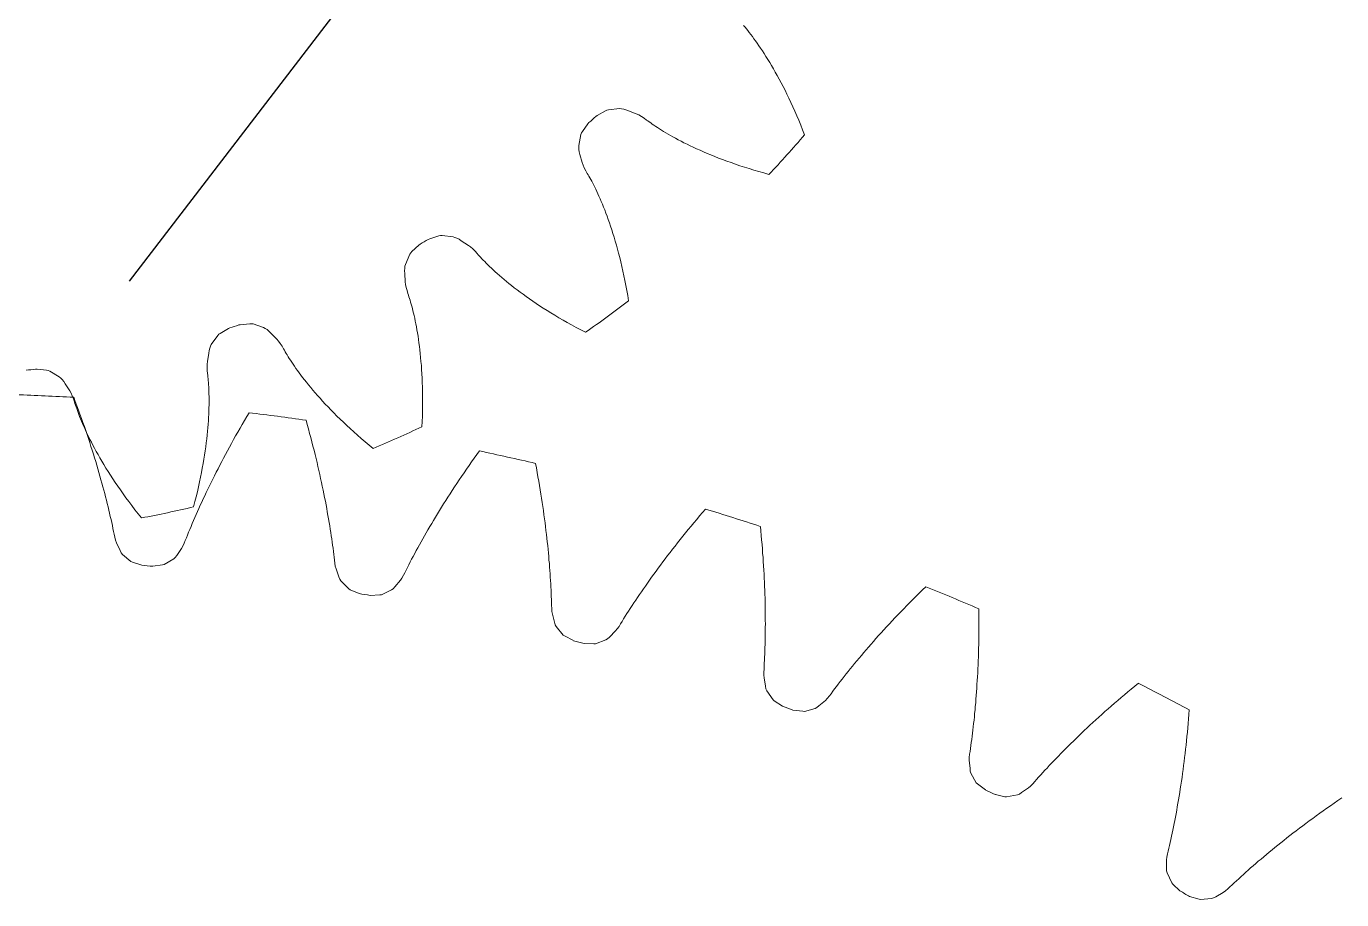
# Model space of a CAD drawing. Header units: millimetres. Extents: x 278858 to 279223, y 218711 to 219074.
# Drawn here: x 278930.64 to 278948.83, y 218899.83 to 218911.9 of the extents above; entities that cross this region are included whole.
import ezdxf

# ---------------------------------------------------------------- set-up
doc = ezdxf.new("R2010")
doc.units = ezdxf.units.MM
doc.header["$LTSCALE"] = 2
doc.layers.add('AM_4', color=3, linetype='Continuous', lineweight=25)
doc.layers.add('AM_9', color=251, linetype='Continuous', lineweight=15)

msp = doc.modelspace()

# ---------------------------------------------------------------- linework, layer by layer
at = {"layer": 'AM_4'}
msp.add_line((278947.897, 218929.018), (278932.068, 218908.376), dxfattribs=at)
at = {"layer": 'AM_9'}
for p, q in [((278940.581, 218911.886), (278940.562, 218911.909)), ((278940.6, 218911.863), (278940.581, 218911.886)), ((278940.62, 218911.838), (278940.6, 218911.863)), ((278940.64, 218911.812), (278940.62, 218911.838)), ((278940.661, 218911.785), (278940.64, 218911.812)), ((278940.683, 218911.757), (278940.661, 218911.785)), ((278940.705, 218911.727), (278940.683, 218911.757)), ((278940.727, 218911.696), (278940.705, 218911.727)), ((278940.75, 218911.664), (278940.727, 218911.696)), ((278940.773, 218911.63), (278940.75, 218911.664)), ((278940.797, 218911.595), (278940.773, 218911.63)), ((278940.821, 218911.559), (278940.797, 218911.595)), ((278940.846, 218911.521), (278940.821, 218911.559)), ((278940.871, 218911.482), (278940.846, 218911.521)), ((278940.896, 218911.441), (278940.871, 218911.482)), ((278940.922, 218911.4), (278940.896, 218911.441)), ((278940.948, 218911.356), (278940.922, 218911.4)), ((278940.974, 218911.312), (278940.948, 218911.356)), ((278941, 218911.266), (278940.974, 218911.312)), ((278941.026, 218911.218), (278941, 218911.266)), ((278941.053, 218911.169), (278941.026, 218911.218)), ((278941.08, 218911.119), (278941.053, 218911.169)), ((278941.107, 218911.067), (278941.08, 218911.119)), ((278941.134, 218911.014), (278941.107, 218911.067)), ((278941.161, 218910.959), (278941.134, 218911.014)), ((278941.189, 218910.903), (278941.161, 218910.959)), ((278938.695, 218910.746), (278938.848, 218910.76)), ((278938.848, 218910.76), (278938.874, 218910.759)), ((278938.874, 218910.759), (278938.904, 218910.754)), ((278938.904, 218910.754), (278938.935, 218910.745)), ((278941.216, 218910.845), (278941.189, 218910.903)), ((278941.243, 218910.786), (278941.216, 218910.845)), ((278941.27, 218910.725), (278941.243, 218910.786)), ((278938.41, 218910.55), (278938.424, 218910.567)), ((278938.519, 218910.653), (278938.538, 218910.665)), ((278938.538, 218910.665), (278938.652, 218910.731)), ((278938.652, 218910.731), (278938.672, 218910.74)), ((278938.672, 218910.74), (278938.695, 218910.746)), ((278938.935, 218910.745), (278938.97, 218910.732)), ((278938.97, 218910.732), (278939.078, 218910.689)), ((278939.078, 218910.689), (278939.112, 218910.673)), ((278939.112, 218910.673), (278939.148, 218910.653)), ((278939.148, 218910.653), (278939.185, 218910.629)), ((278939.185, 218910.629), (278939.221, 218910.603)), ((278939.221, 218910.603), (278939.239, 218910.59)), ((278939.239, 218910.59), (278939.258, 218910.576)), ((278939.258, 218910.576), (278939.278, 218910.562)), ((278941.297, 218910.663), (278941.27, 218910.725)), ((278941.324, 218910.599), (278941.297, 218910.663)), ((278941.351, 218910.534), (278941.324, 218910.599)), ((278938.284, 218910.251), (278938.313, 218910.402)), ((278938.313, 218910.402), (278938.321, 218910.424)), ((278938.321, 218910.424), (278938.333, 218910.443)), ((278938.333, 218910.443), (278938.41, 218910.55)), ((278939.278, 218910.562), (278939.299, 218910.547)), ((278939.299, 218910.547), (278939.322, 218910.531)), ((278939.322, 218910.531), (278939.346, 218910.515)), ((278939.346, 218910.515), (278939.372, 218910.499)), ((278939.372, 218910.499), (278939.398, 218910.481)), ((278939.398, 218910.481), (278939.426, 218910.464)), ((278939.426, 218910.464), (278939.455, 218910.446)), ((278939.455, 218910.446), (278939.486, 218910.428)), ((278939.486, 218910.428), (278939.518, 218910.409)), ((278939.518, 218910.409), (278939.551, 218910.39)), ((278939.551, 218910.39), (278939.585, 218910.37)), ((278941.378, 218910.467), (278941.351, 218910.534)), ((278941.405, 218910.399), (278941.378, 218910.467)), ((278938.282, 218910.225), (278938.284, 218910.251)), ((278938.284, 218910.196), (278938.282, 218910.225)), ((278939.585, 218910.37), (278939.621, 218910.351)), ((278939.621, 218910.351), (278939.659, 218910.331)), ((278939.659, 218910.331), (278939.697, 218910.31)), ((278939.697, 218910.31), (278939.737, 218910.29)), ((278939.737, 218910.29), (278939.779, 218910.269)), ((278939.779, 218910.269), (278939.822, 218910.248)), ((278939.822, 218910.248), (278939.866, 218910.227)), ((278939.866, 218910.227), (278939.912, 218910.206)), ((278939.912, 218910.206), (278939.959, 218910.185)), ((278938.289, 218910.163), (278938.284, 218910.196)), ((278938.299, 218910.128), (278938.289, 218910.163)), ((278938.33, 218910.015), (278938.299, 218910.128)), ((278939.959, 218910.185), (278940.008, 218910.163)), ((278940.008, 218910.163), (278940.058, 218910.142)), ((278940.058, 218910.142), (278940.109, 218910.12)), ((278940.109, 218910.12), (278940.162, 218910.099)), ((278940.162, 218910.099), (278940.216, 218910.078)), ((278940.216, 218910.078), (278940.272, 218910.056)), ((278940.272, 218910.056), (278940.329, 218910.035)), ((278940.329, 218910.035), (278940.388, 218910.014)), ((278938.342, 218909.98), (278938.33, 218910.015)), ((278938.358, 218909.942), (278938.342, 218909.98)), ((278938.379, 218909.902), (278938.358, 218909.942)), ((278938.4, 218909.864), (278938.379, 218909.902)), ((278938.411, 218909.845), (278938.4, 218909.864)), ((278938.423, 218909.825), (278938.411, 218909.845)), ((278940.388, 218910.014), (278940.448, 218909.993)), ((278940.448, 218909.993), (278940.51, 218909.972)), ((278940.51, 218909.972), (278940.573, 218909.951)), ((278940.573, 218909.951), (278940.638, 218909.931)), ((278940.638, 218909.931), (278940.704, 218909.91)), ((278940.704, 218909.91), (278940.772, 218909.89)), ((278940.772, 218909.89), (278940.841, 218909.871)), ((278940.841, 218909.871), (278940.911, 218909.851)), ((278938.435, 218909.803), (278938.423, 218909.825)), ((278938.448, 218909.78), (278938.435, 218909.803)), ((278938.461, 218909.756), (278938.448, 218909.78)), ((278938.475, 218909.73), (278938.461, 218909.756)), ((278938.489, 218909.703), (278938.475, 218909.73)), ((278938.503, 218909.675), (278938.489, 218909.703)), ((278938.517, 218909.646), (278938.503, 218909.675)), ((278938.532, 218909.615), (278938.517, 218909.646)), ((278938.547, 218909.582), (278938.532, 218909.615)), ((278938.562, 218909.549), (278938.547, 218909.582)), ((278938.578, 218909.514), (278938.562, 218909.549)), ((278938.594, 218909.477), (278938.578, 218909.514)), ((278938.609, 218909.44), (278938.594, 218909.477)), ((278938.625, 218909.4), (278938.609, 218909.44)), ((278938.642, 218909.36), (278938.625, 218909.4)), ((278938.658, 218909.318), (278938.642, 218909.36)), ((278938.674, 218909.274), (278938.658, 218909.318)), ((278938.69, 218909.23), (278938.674, 218909.274)), ((278938.707, 218909.183), (278938.69, 218909.23)), ((278938.723, 218909.136), (278938.707, 218909.183)), ((278938.739, 218909.086), (278938.723, 218909.136)), ((278936.202, 218908.953), (278936.222, 218908.961)), ((278936.222, 218908.961), (278936.348, 218909.001)), ((278936.348, 218909.001), (278936.369, 218909.006)), ((278936.369, 218909.006), (278936.393, 218909.007)), ((278936.393, 218909.007), (278936.545, 218908.988)), ((278936.545, 218908.988), (278936.571, 218908.982)), ((278936.571, 218908.982), (278936.598, 218908.971)), ((278936.598, 218908.971), (278936.628, 218908.956)), ((278936.628, 218908.956), (278936.658, 218908.936)), ((278936.658, 218908.936), (278936.756, 218908.871)), ((278938.755, 218909.036), (278938.739, 218909.086)), ((278938.771, 218908.984), (278938.755, 218909.036)), ((278938.787, 218908.931), (278938.771, 218908.984)), ((278938.803, 218908.876), (278938.787, 218908.931)), ((278935.888, 218908.609), (278935.948, 218908.75)), ((278935.948, 218908.75), (278935.96, 218908.77)), ((278935.96, 218908.77), (278935.976, 218908.786)), ((278935.976, 218908.786), (278936.073, 218908.874)), ((278936.073, 218908.874), (278936.09, 218908.889)), ((278936.756, 218908.871), (278936.785, 218908.849)), ((278936.785, 218908.849), (278936.816, 218908.822)), ((278936.816, 218908.822), (278936.848, 218908.79)), ((278936.848, 218908.79), (278936.877, 218908.758)), ((278936.877, 218908.758), (278936.892, 218908.741)), ((278938.819, 218908.819), (278938.803, 218908.876)), ((278938.834, 218908.762), (278938.819, 218908.819)), ((278938.849, 218908.702), (278938.834, 218908.762)), ((278935.876, 218908.554), (278935.88, 218908.583)), ((278935.88, 218908.583), (278935.888, 218908.609)), ((278936.892, 218908.741), (278936.908, 218908.724)), ((278936.908, 218908.724), (278936.925, 218908.706)), ((278936.925, 218908.706), (278936.943, 218908.686)), ((278936.943, 218908.686), (278936.962, 218908.667)), ((278936.962, 218908.667), (278936.982, 218908.646)), ((278936.982, 218908.646), (278937.003, 218908.624)), ((278937.003, 218908.624), (278937.026, 218908.602)), ((278937.026, 218908.602), (278937.049, 218908.579)), ((278937.049, 218908.579), (278937.074, 218908.555)), ((278938.864, 218908.642), (278938.849, 218908.702)), ((278938.879, 218908.58), (278938.864, 218908.642)), ((278938.893, 218908.516), (278938.879, 218908.58)), ((278935.875, 218908.521), (278935.876, 218908.554)), ((278935.877, 218908.484), (278935.875, 218908.521)), ((278935.884, 218908.368), (278935.877, 218908.484)), ((278937.074, 218908.555), (278937.1, 218908.531)), ((278937.1, 218908.531), (278937.127, 218908.506)), ((278937.127, 218908.506), (278937.156, 218908.481)), ((278937.156, 218908.481), (278937.186, 218908.454)), ((278937.186, 218908.454), (278937.217, 218908.428)), ((278937.217, 218908.428), (278937.249, 218908.4)), ((278937.249, 218908.4), (278937.283, 218908.372)), ((278938.907, 218908.451), (278938.893, 218908.516)), ((278938.921, 218908.385), (278938.907, 218908.451)), ((278938.934, 218908.317), (278938.921, 218908.385)), ((278935.888, 218908.331), (278935.884, 218908.368)), ((278935.896, 218908.291), (278935.888, 218908.331)), ((278935.908, 218908.247), (278935.896, 218908.291)), ((278935.921, 218908.206), (278935.908, 218908.247)), ((278935.928, 218908.185), (278935.921, 218908.206)), ((278937.283, 218908.372), (278937.318, 218908.344)), ((278937.318, 218908.344), (278937.354, 218908.315)), ((278937.354, 218908.315), (278937.391, 218908.286)), ((278937.391, 218908.286), (278937.43, 218908.256)), ((278937.43, 218908.256), (278937.471, 218908.226)), ((278937.471, 218908.226), (278937.512, 218908.195)), ((278938.947, 218908.247), (278938.934, 218908.317)), ((278938.959, 218908.177), (278938.947, 218908.247)), ((278935.935, 218908.162), (278935.928, 218908.185)), ((278935.943, 218908.139), (278935.935, 218908.162)), ((278935.95, 218908.114), (278935.943, 218908.139)), ((278935.958, 218908.087), (278935.95, 218908.114)), ((278935.966, 218908.059), (278935.958, 218908.087)), ((278935.974, 218908.03), (278935.966, 218908.059)), ((278935.982, 218908), (278935.974, 218908.03)), ((278937.512, 218908.195), (278937.556, 218908.164)), ((278937.556, 218908.164), (278937.6, 218908.133)), ((278937.6, 218908.133), (278937.646, 218908.101)), ((278937.646, 218908.101), (278937.693, 218908.069)), ((278937.693, 218908.069), (278937.742, 218908.037)), ((278937.742, 218908.037), (278937.792, 218908.004)), ((278938.971, 218908.104), (278938.959, 218908.177)), ((278935.99, 218907.968), (278935.982, 218908)), ((278935.998, 218907.934), (278935.99, 218907.968)), ((278936.006, 218907.9), (278935.998, 218907.934)), ((278936.014, 218907.864), (278936.006, 218907.9)), ((278936.022, 218907.826), (278936.014, 218907.864)), ((278937.792, 218908.004), (278937.844, 218907.972)), ((278937.844, 218907.972), (278937.897, 218907.939)), ((278937.897, 218907.939), (278937.951, 218907.906)), ((278937.951, 218907.906), (278938.007, 218907.872)), ((278938.007, 218907.872), (278938.065, 218907.839)), ((278938.065, 218907.839), (278938.124, 218907.805)), ((278933.325, 218907.655), (278933.439, 218907.721)), ((278933.439, 218907.721), (278933.459, 218907.732)), ((278933.581, 218907.771), (278933.603, 218907.775)), ((278933.603, 218907.775), (278933.734, 218907.788)), ((278933.734, 218907.788), (278933.756, 218907.789)), ((278933.756, 218907.789), (278933.779, 218907.785)), ((278933.779, 218907.785), (278933.925, 218907.735)), ((278933.925, 218907.735), (278933.948, 218907.723)), ((278933.948, 218907.723), (278933.973, 218907.707)), ((278933.973, 218907.707), (278933.998, 218907.686)), ((278933.998, 218907.686), (278934.024, 218907.66)), ((278934.024, 218907.66), (278934.106, 218907.576)), ((278936.03, 218907.787), (278936.022, 218907.826)), ((278936.038, 218907.747), (278936.03, 218907.787)), ((278936.045, 218907.705), (278936.038, 218907.747)), ((278936.052, 218907.662), (278936.045, 218907.705)), ((278936.06, 218907.618), (278936.052, 218907.662)), ((278938.124, 218907.805), (278938.184, 218907.772)), ((278938.184, 218907.772), (278938.246, 218907.738)), ((278938.246, 218907.738), (278938.31, 218907.705)), ((278938.31, 218907.705), (278938.375, 218907.671)), ((278933.18, 218907.449), (278933.19, 218907.477)), ((278933.19, 218907.477), (278933.202, 218907.5)), ((278933.202, 218907.5), (278933.291, 218907.626)), ((278933.291, 218907.626), (278933.307, 218907.643)), ((278933.307, 218907.643), (278933.325, 218907.655)), ((278934.106, 218907.576), (278934.131, 218907.549)), ((278934.131, 218907.549), (278934.155, 218907.516)), ((278934.155, 218907.516), (278934.18, 218907.478)), ((278934.18, 218907.478), (278934.202, 218907.44)), ((278936.066, 218907.572), (278936.06, 218907.618)), ((278936.073, 218907.525), (278936.066, 218907.572)), ((278936.079, 218907.476), (278936.073, 218907.525)), ((278936.085, 218907.426), (278936.079, 218907.476)), ((278933.148, 218907.265), (278933.166, 218907.381)), ((278933.166, 218907.381), (278933.172, 218907.417)), ((278933.172, 218907.417), (278933.18, 218907.449)), ((278934.202, 218907.44), (278934.213, 218907.421)), ((278934.213, 218907.421), (278934.224, 218907.401)), ((278934.224, 218907.401), (278934.237, 218907.379)), ((278934.237, 218907.379), (278934.251, 218907.357)), ((278934.251, 218907.357), (278934.265, 218907.333)), ((278934.265, 218907.333), (278934.28, 218907.309)), ((278934.28, 218907.309), (278934.297, 218907.283)), ((278936.091, 218907.375), (278936.085, 218907.426)), ((278936.096, 218907.322), (278936.091, 218907.375)), ((278936.101, 218907.268), (278936.096, 218907.322)), ((278930.772, 218907.161), (278930.794, 218907.159)), ((278930.794, 218907.159), (278930.925, 218907.145)), ((278930.925, 218907.145), (278930.947, 218907.141)), ((278930.947, 218907.141), (278930.969, 218907.132)), ((278930.969, 218907.132), (278931.101, 218907.053)), ((278933.145, 218907.228), (278933.148, 218907.265)), ((278933.145, 218907.187), (278933.145, 218907.228)), ((278933.147, 218907.142), (278933.145, 218907.187)), ((278933.151, 218907.099), (278933.147, 218907.142)), ((278934.297, 218907.283), (278934.314, 218907.257)), ((278934.314, 218907.257), (278934.332, 218907.23)), ((278934.332, 218907.23), (278934.352, 218907.201)), ((278934.352, 218907.201), (278934.372, 218907.172)), ((278934.372, 218907.172), (278934.394, 218907.142)), ((278934.394, 218907.142), (278934.416, 218907.111)), ((278934.416, 218907.111), (278934.44, 218907.079)), ((278936.106, 218907.212), (278936.101, 218907.268)), ((278936.11, 218907.155), (278936.106, 218907.212)), ((278936.113, 218907.097), (278936.11, 218907.155)), ((278931.101, 218907.053), (278931.122, 218907.037)), ((278931.122, 218907.037), (278931.142, 218907.016)), ((278931.142, 218907.016), (278931.163, 218906.99)), ((278931.163, 218906.99), (278931.183, 218906.959)), ((278931.183, 218906.959), (278931.246, 218906.861)), ((278933.154, 218907.077), (278933.151, 218907.099)), ((278933.156, 218907.054), (278933.154, 218907.077)), ((278933.159, 218907.029), (278933.156, 218907.054)), ((278933.161, 218907.003), (278933.159, 218907.029)), ((278933.163, 218906.975), (278933.161, 218907.003)), ((278933.165, 218906.946), (278933.163, 218906.975)), ((278933.167, 218906.916), (278933.165, 218906.946)), ((278934.44, 218907.079), (278934.465, 218907.047)), ((278934.465, 218907.047), (278934.491, 218907.013)), ((278934.491, 218907.013), (278934.518, 218906.979)), ((278934.518, 218906.979), (278934.546, 218906.944)), ((278934.546, 218906.944), (278934.576, 218906.908)), ((278936.116, 218907.037), (278936.113, 218907.097)), ((278936.119, 218906.976), (278936.116, 218907.037)), ((278936.121, 218906.913), (278936.119, 218906.976)), ((278931.246, 218906.861), (278931.263, 218906.828)), ((278931.263, 218906.828), (278931.28, 218906.791)), ((278931.28, 218906.791), (278931.297, 218906.749)), ((278931.297, 218906.749), (278931.31, 218906.708)), ((278931.322, 218906.713), (278931.3, 218906.773)), ((278933.168, 218906.885), (278933.167, 218906.916)), ((278933.169, 218906.852), (278933.168, 218906.885)), ((278933.17, 218906.817), (278933.169, 218906.852)), ((278933.171, 218906.782), (278933.17, 218906.817)), ((278933.171, 218906.745), (278933.171, 218906.782)), ((278934.576, 218906.908), (278934.606, 218906.872)), ((278934.606, 218906.872), (278934.638, 218906.834)), ((278934.638, 218906.834), (278934.671, 218906.796)), ((278934.671, 218906.796), (278934.706, 218906.758)), ((278934.706, 218906.758), (278934.741, 218906.718)), ((278936.122, 218906.85), (278936.121, 218906.913)), ((278936.123, 218906.784), (278936.122, 218906.85)), ((278936.123, 218906.718), (278936.123, 218906.784)), ((278931.31, 218906.708), (278931.317, 218906.687)), ((278931.317, 218906.687), (278931.324, 218906.664)), ((278931.344, 218906.655), (278931.322, 218906.713)), ((278931.324, 218906.664), (278931.332, 218906.641)), ((278931.332, 218906.641), (278931.341, 218906.616)), ((278931.341, 218906.616), (278931.35, 218906.59)), ((278931.366, 218906.596), (278931.344, 218906.655)), ((278931.35, 218906.59), (278931.36, 218906.563)), ((278931.386, 218906.539), (278931.366, 218906.596)), ((278933.167, 218906.54), (278933.169, 218906.584)), ((278933.169, 218906.584), (278933.17, 218906.626)), ((278933.17, 218906.626), (278933.171, 218906.667)), ((278933.171, 218906.707), (278933.171, 218906.745)), ((278933.171, 218906.667), (278933.171, 218906.707)), ((278934.741, 218906.718), (278934.778, 218906.679)), ((278934.778, 218906.679), (278934.817, 218906.638)), ((278934.817, 218906.638), (278934.856, 218906.597)), ((278934.856, 218906.597), (278934.897, 218906.555)), ((278936.12, 218906.51), (278936.122, 218906.581)), ((278936.122, 218906.581), (278936.123, 218906.65)), ((278936.123, 218906.65), (278936.123, 218906.718)), ((278931.36, 218906.563), (278931.371, 218906.534)), ((278931.371, 218906.534), (278931.382, 218906.505)), ((278931.382, 218906.505), (278931.395, 218906.474)), ((278931.407, 218906.481), (278931.386, 218906.539)), ((278931.395, 218906.474), (278931.408, 218906.443)), ((278931.427, 218906.425), (278931.407, 218906.481)), ((278931.408, 218906.443), (278931.422, 218906.41)), ((278931.422, 218906.41), (278931.436, 218906.376)), ((278931.447, 218906.368), (278931.427, 218906.425)), ((278933.154, 218906.352), (278933.158, 218906.401)), ((278933.158, 218906.401), (278933.162, 218906.449)), ((278933.162, 218906.449), (278933.164, 218906.495)), ((278933.164, 218906.495), (278933.167, 218906.54)), ((278933.629, 218906.397), (278933.599, 218906.344)), ((278933.661, 218906.451), (278933.629, 218906.397)), ((278933.692, 218906.505), (278933.661, 218906.451)), ((278933.725, 218906.559), (278933.692, 218906.505)), ((278934.529, 218906.394), (278934.512, 218906.455)), ((278934.546, 218906.334), (278934.529, 218906.394)), ((278934.897, 218906.555), (278934.94, 218906.513)), ((278934.94, 218906.513), (278934.983, 218906.47)), ((278934.983, 218906.47), (278935.028, 218906.427)), ((278935.028, 218906.427), (278935.075, 218906.383)), ((278935.075, 218906.383), (278935.123, 218906.339)), ((278936.114, 218906.366), (278936.117, 218906.439)), ((278936.117, 218906.439), (278936.12, 218906.51)), ((278931.436, 218906.376), (278931.452, 218906.341)), ((278931.466, 218906.312), (278931.447, 218906.368)), ((278931.452, 218906.341), (278931.469, 218906.305)), ((278931.484, 218906.257), (278931.466, 218906.312)), ((278931.469, 218906.305), (278931.486, 218906.268)), ((278931.503, 218906.202), (278931.484, 218906.257)), ((278931.486, 218906.268), (278931.504, 218906.23)), ((278931.521, 218906.148), (278931.503, 218906.202)), ((278931.504, 218906.23), (278931.524, 218906.191)), ((278933.139, 218906.198), (278933.145, 218906.251)), ((278933.145, 218906.251), (278933.15, 218906.302)), ((278933.15, 218906.302), (278933.154, 218906.352)), ((278933.539, 218906.239), (278933.51, 218906.187)), ((278933.569, 218906.291), (278933.539, 218906.239)), ((278933.599, 218906.344), (278933.569, 218906.291)), ((278934.562, 218906.274), (278934.546, 218906.334)), ((278934.578, 218906.215), (278934.562, 218906.274)), ((278934.593, 218906.156), (278934.578, 218906.215)), ((278935.123, 218906.339), (278935.172, 218906.294)), ((278935.172, 218906.294), (278935.223, 218906.249)), ((278935.223, 218906.249), (278935.275, 218906.204)), ((278935.275, 218906.204), (278935.329, 218906.158)), ((278931.538, 218906.094), (278931.521, 218906.148)), ((278931.524, 218906.191), (278931.544, 218906.151)), ((278931.555, 218906.041), (278931.538, 218906.094)), ((278931.544, 218906.151), (278931.566, 218906.109)), ((278931.572, 218905.988), (278931.555, 218906.041)), ((278931.566, 218906.109), (278931.588, 218906.067)), ((278931.588, 218906.067), (278931.611, 218906.024)), ((278931.611, 218906.024), (278931.636, 218905.98)), ((278933.109, 218905.974), (278933.118, 218906.032)), ((278933.118, 218906.032), (278933.125, 218906.088)), ((278933.125, 218906.088), (278933.133, 218906.144)), ((278933.133, 218906.144), (278933.139, 218906.198)), ((278933.426, 218906.033), (278933.398, 218905.983)), ((278933.453, 218906.084), (278933.426, 218906.033)), ((278933.481, 218906.135), (278933.453, 218906.084)), ((278933.51, 218906.187), (278933.481, 218906.135)), ((278934.608, 218906.097), (278934.593, 218906.156)), ((278934.623, 218906.04), (278934.608, 218906.097)), ((278934.637, 218905.982), (278934.623, 218906.04)), ((278935.329, 218906.158), (278935.384, 218906.112)), ((278935.384, 218906.112), (278935.44, 218906.066)), ((278936.909, 218906.031), (278936.872, 218905.98)), ((278931.588, 218905.936), (278931.572, 218905.988)), ((278931.604, 218905.884), (278931.588, 218905.936)), ((278931.619, 218905.833), (278931.604, 218905.884)), ((278931.636, 218905.98), (278931.662, 218905.935)), ((278931.662, 218905.935), (278931.688, 218905.889)), ((278931.688, 218905.889), (278931.716, 218905.843)), ((278931.716, 218905.843), (278931.745, 218905.795)), ((278933.078, 218905.793), (278933.089, 218905.855)), ((278933.089, 218905.855), (278933.099, 218905.915)), ((278933.099, 218905.915), (278933.109, 218905.974)), ((278933.346, 218905.883), (278933.32, 218905.834)), ((278933.372, 218905.933), (278933.346, 218905.883)), ((278933.398, 218905.983), (278933.372, 218905.933)), ((278934.651, 218905.926), (278934.637, 218905.982)), ((278934.664, 218905.869), (278934.651, 218905.926)), ((278934.677, 218905.814), (278934.664, 218905.869)), ((278936.8, 218905.878), (278936.765, 218905.828)), ((278936.836, 218905.929), (278936.8, 218905.878)), ((278936.872, 218905.98), (278936.836, 218905.929)), ((278937.696, 218905.797), (278937.685, 218905.859)), ((278931.634, 218905.782), (278931.619, 218905.833)), ((278931.649, 218905.732), (278931.634, 218905.782)), ((278931.663, 218905.682), (278931.649, 218905.732)), ((278931.677, 218905.633), (278931.663, 218905.682)), ((278931.745, 218905.795), (278931.775, 218905.747)), ((278931.775, 218905.747), (278931.807, 218905.697)), ((278931.807, 218905.697), (278931.839, 218905.647)), ((278933.04, 218905.602), (278933.054, 218905.667)), ((278933.054, 218905.667), (278933.066, 218905.731)), ((278933.066, 218905.731), (278933.078, 218905.793)), ((278933.246, 218905.689), (278933.223, 218905.642)), ((278933.27, 218905.737), (278933.246, 218905.689)), ((278933.295, 218905.785), (278933.27, 218905.737)), ((278933.32, 218905.834), (278933.295, 218905.785)), ((278934.69, 218905.759), (278934.677, 218905.814)), ((278934.702, 218905.704), (278934.69, 218905.759)), ((278934.714, 218905.65), (278934.702, 218905.704)), ((278936.662, 218905.679), (278936.629, 218905.63)), ((278936.696, 218905.728), (278936.662, 218905.679)), ((278936.73, 218905.778), (278936.696, 218905.728)), ((278936.765, 218905.828), (278936.73, 218905.778)), ((278937.708, 218905.735), (278937.696, 218905.797)), ((278937.718, 218905.674), (278937.708, 218905.735)), ((278937.729, 218905.614), (278937.718, 218905.674)), ((278931.69, 218905.584), (278931.677, 218905.633)), ((278931.704, 218905.536), (278931.69, 218905.584)), ((278931.716, 218905.488), (278931.704, 218905.536)), ((278931.729, 218905.441), (278931.716, 218905.488)), ((278931.839, 218905.647), (278931.873, 218905.596)), ((278931.873, 218905.596), (278931.908, 218905.545)), ((278931.908, 218905.545), (278931.945, 218905.492)), ((278931.945, 218905.492), (278931.982, 218905.439)), ((278933.01, 218905.468), (278933.025, 218905.535)), ((278933.025, 218905.535), (278933.04, 218905.602)), ((278933.155, 218905.503), (278933.133, 218905.457)), ((278933.177, 218905.549), (278933.155, 218905.503)), ((278933.199, 218905.595), (278933.177, 218905.549)), ((278933.223, 218905.642), (278933.199, 218905.595)), ((278934.726, 218905.596), (278934.714, 218905.65)), ((278934.737, 218905.543), (278934.726, 218905.596)), ((278934.748, 218905.491), (278934.737, 218905.543)), ((278934.759, 218905.439), (278934.748, 218905.491)), ((278936.534, 218905.485), (278936.503, 218905.438)), ((278936.565, 218905.533), (278936.534, 218905.485)), ((278936.597, 218905.581), (278936.565, 218905.533)), ((278936.629, 218905.63), (278936.597, 218905.581)), ((278937.739, 218905.554), (278937.729, 218905.614)), ((278937.749, 218905.494), (278937.739, 218905.554)), ((278937.759, 218905.435), (278937.749, 218905.494)), ((278931.741, 218905.395), (278931.729, 218905.441)), ((278931.753, 218905.349), (278931.741, 218905.395)), ((278931.764, 218905.303), (278931.753, 218905.349)), ((278931.775, 218905.259), (278931.764, 218905.303)), ((278931.982, 218905.439), (278932.021, 218905.385)), ((278932.021, 218905.385), (278932.062, 218905.331)), ((278932.062, 218905.331), (278932.103, 218905.275)), ((278932.957, 218905.259), (278932.976, 218905.33)), ((278932.976, 218905.33), (278932.993, 218905.399)), ((278932.993, 218905.399), (278933.01, 218905.468)), ((278933.07, 218905.323), (278933.05, 218905.28)), ((278933.09, 218905.367), (278933.07, 218905.323)), ((278933.111, 218905.412), (278933.09, 218905.367)), ((278933.133, 218905.457), (278933.111, 218905.412)), ((278934.769, 218905.388), (278934.759, 218905.439)), ((278934.779, 218905.337), (278934.769, 218905.388)), ((278934.788, 218905.287), (278934.779, 218905.337)), ((278936.414, 218905.298), (278936.385, 218905.252)), ((278936.443, 218905.344), (278936.414, 218905.298)), ((278936.473, 218905.391), (278936.443, 218905.344)), ((278936.503, 218905.438), (278936.473, 218905.391)), ((278937.768, 218905.377), (278937.759, 218905.435)), ((278937.777, 218905.319), (278937.768, 218905.377)), ((278937.785, 218905.262), (278937.777, 218905.319)), ((278931.786, 218905.214), (278931.775, 218905.259)), ((278931.796, 218905.17), (278931.786, 218905.214)), ((278931.806, 218905.127), (278931.796, 218905.17)), ((278931.816, 218905.084), (278931.806, 218905.127)), ((278932.103, 218905.275), (278932.146, 218905.219)), ((278932.146, 218905.219), (278932.19, 218905.163)), ((278932.19, 218905.163), (278932.236, 218905.106)), ((278932.993, 218905.151), (278932.974, 218905.11)), ((278933.011, 218905.194), (278932.993, 218905.151)), ((278933.03, 218905.236), (278933.011, 218905.194)), ((278933.05, 218905.28), (278933.03, 218905.236)), ((278934.798, 218905.237), (278934.788, 218905.287)), ((278934.806, 218905.188), (278934.798, 218905.237)), ((278934.815, 218905.14), (278934.806, 218905.188)), ((278934.823, 218905.092), (278934.815, 218905.14)), ((278936.302, 218905.117), (278936.275, 218905.072)), ((278936.329, 218905.161), (278936.302, 218905.117)), ((278936.357, 218905.206), (278936.329, 218905.161)), ((278936.385, 218905.252), (278936.357, 218905.206)), ((278937.793, 218905.206), (278937.785, 218905.262)), ((278937.801, 218905.149), (278937.793, 218905.206)), ((278937.809, 218905.094), (278937.801, 218905.149)), ((278939.953, 218905.132), (278939.913, 218905.085)), ((278939.994, 218905.18), (278939.953, 218905.132)), ((278940.035, 218905.228), (278939.994, 218905.18)), ((278931.825, 218905.042), (278931.816, 218905.084)), ((278931.834, 218905.001), (278931.825, 218905.042)), ((278931.843, 218904.96), (278931.834, 218905.001)), ((278931.852, 218904.919), (278931.843, 218904.96)), ((278932.905, 218904.947), (278932.889, 218904.908)), ((278932.922, 218904.987), (278932.905, 218904.947)), ((278932.939, 218905.027), (278932.922, 218904.987)), ((278932.956, 218905.068), (278932.939, 218905.027)), ((278932.974, 218905.11), (278932.956, 218905.068)), ((278934.831, 218905.044), (278934.823, 218905.092)), ((278934.839, 218904.997), (278934.831, 218905.044)), ((278934.846, 218904.951), (278934.839, 218904.997)), ((278934.853, 218904.905), (278934.846, 218904.951)), ((278936.198, 218904.942), (278936.173, 218904.899)), ((278936.223, 218904.985), (278936.198, 218904.942)), ((278936.249, 218905.029), (278936.223, 218904.985)), ((278936.275, 218905.072), (278936.249, 218905.029)), ((278937.816, 218905.039), (278937.809, 218905.094)), ((278937.823, 218904.985), (278937.816, 218905.039)), ((278937.829, 218904.931), (278937.823, 218904.985)), ((278937.835, 218904.878), (278937.829, 218904.931)), ((278939.797, 218904.944), (278939.759, 218904.898)), ((278939.835, 218904.991), (278939.797, 218904.944)), ((278939.874, 218905.038), (278939.835, 218904.991)), ((278939.913, 218905.085), (278939.874, 218905.038)), ((278940.799, 218904.926), (278940.793, 218904.989)), ((278931.86, 218904.879), (278931.852, 218904.919)), ((278931.868, 218904.84), (278931.86, 218904.879)), ((278931.879, 218904.797), (278931.868, 218904.84)), ((278931.892, 218904.763), (278931.879, 218904.797)), ((278931.941, 218904.657), (278931.892, 218904.763)), ((278932.828, 218904.755), (278932.81, 218904.715)), ((278932.843, 218904.793), (278932.828, 218904.755)), ((278932.858, 218904.831), (278932.843, 218904.793)), ((278932.873, 218904.869), (278932.858, 218904.831)), ((278932.889, 218904.908), (278932.873, 218904.869)), ((278934.86, 218904.86), (278934.853, 218904.905)), ((278934.867, 218904.816), (278934.86, 218904.86)), ((278934.873, 218904.772), (278934.867, 218904.816)), ((278934.879, 218904.728), (278934.873, 218904.772)), ((278936.102, 218904.774), (278936.079, 218904.733)), ((278936.125, 218904.815), (278936.102, 218904.774)), ((278936.149, 218904.857), (278936.125, 218904.815)), ((278936.173, 218904.899), (278936.149, 218904.857)), ((278937.841, 218904.825), (278937.835, 218904.878)), ((278937.847, 218904.773), (278937.841, 218904.825)), ((278937.853, 218904.722), (278937.847, 218904.773)), ((278939.649, 218904.762), (278939.614, 218904.717)), ((278939.685, 218904.807), (278939.649, 218904.762)), ((278939.722, 218904.852), (278939.685, 218904.807)), ((278939.759, 218904.898), (278939.722, 218904.852)), ((278940.805, 218904.863), (278940.799, 218904.926)), ((278940.81, 218904.802), (278940.805, 218904.863)), ((278940.816, 218904.74), (278940.81, 218904.802)), ((278931.956, 218904.624), (278931.941, 218904.657)), ((278931.974, 218904.602), (278931.956, 218904.624)), ((278932.09, 218904.502), (278931.974, 218904.602)), ((278932.724, 218904.588), (278932.703, 218904.558)), ((278932.791, 218904.684), (278932.724, 218904.588)), ((278932.81, 218904.715), (278932.791, 218904.684)), ((278934.885, 218904.686), (278934.879, 218904.728)), ((278934.89, 218904.643), (278934.885, 218904.686)), ((278934.895, 218904.602), (278934.89, 218904.643)), ((278934.9, 218904.561), (278934.895, 218904.602)), ((278935.993, 218904.574), (278935.972, 218904.535)), ((278936.014, 218904.613), (278935.993, 218904.574)), ((278936.035, 218904.653), (278936.014, 218904.613)), ((278936.057, 218904.693), (278936.035, 218904.653)), ((278936.079, 218904.733), (278936.057, 218904.693)), ((278937.858, 218904.671), (278937.853, 218904.722)), ((278937.863, 218904.621), (278937.858, 218904.671)), ((278937.867, 218904.571), (278937.863, 218904.621)), ((278937.871, 218904.522), (278937.867, 218904.571)), ((278939.511, 218904.584), (278939.478, 218904.54)), ((278939.545, 218904.628), (278939.511, 218904.584)), ((278939.579, 218904.672), (278939.545, 218904.628)), ((278939.614, 218904.717), (278939.579, 218904.672)), ((278940.821, 218904.68), (278940.816, 218904.74)), ((278940.825, 218904.62), (278940.821, 218904.68)), ((278940.83, 218904.56), (278940.825, 218904.62)), ((278932.111, 218904.493), (278932.09, 218904.502)), ((278932.241, 218904.451), (278932.111, 218904.493)), ((278932.528, 218904.457), (278932.393, 218904.438)), ((278932.55, 218904.461), (278932.528, 218904.457)), ((278932.682, 218904.54), (278932.55, 218904.461)), ((278932.703, 218904.558), (278932.682, 218904.54)), ((278934.905, 218904.52), (278934.9, 218904.561)), ((278934.909, 218904.48), (278934.905, 218904.52)), ((278934.916, 218904.437), (278934.909, 218904.48)), ((278934.927, 218904.402), (278934.916, 218904.437)), ((278934.966, 218904.292), (278934.927, 218904.402)), ((278935.895, 218904.385), (278935.876, 218904.348)), ((278935.913, 218904.422), (278935.895, 218904.385)), ((278935.933, 218904.459), (278935.913, 218904.422)), ((278935.952, 218904.497), (278935.933, 218904.459)), ((278935.972, 218904.535), (278935.952, 218904.497)), ((278937.876, 218904.474), (278937.871, 218904.522)), ((278937.879, 218904.426), (278937.876, 218904.474)), ((278937.883, 218904.378), (278937.879, 218904.426)), ((278939.382, 218904.412), (278939.351, 218904.37)), ((278939.413, 218904.454), (278939.382, 218904.412)), ((278939.445, 218904.497), (278939.413, 218904.454)), ((278939.478, 218904.54), (278939.445, 218904.497)), ((278940.834, 218904.501), (278940.83, 218904.56)), ((278940.837, 218904.443), (278940.834, 218904.501)), ((278940.841, 218904.385), (278940.837, 218904.443)), ((278940.844, 218904.328), (278940.841, 218904.385)), ((278934.979, 218904.257), (278934.966, 218904.292)), ((278934.994, 218904.234), (278934.979, 218904.257)), ((278935.102, 218904.124), (278934.994, 218904.234)), ((278935.816, 218904.245), (278935.741, 218904.155)), ((278935.837, 218904.274), (278935.816, 218904.245)), ((278935.859, 218904.313), (278935.837, 218904.274)), ((278935.876, 218904.348), (278935.859, 218904.313)), ((278937.886, 218904.332), (278937.883, 218904.378)), ((278937.889, 218904.285), (278937.886, 218904.332)), ((278937.892, 218904.24), (278937.889, 218904.285)), ((278937.895, 218904.195), (278937.892, 218904.24)), ((278939.232, 218904.205), (278939.204, 218904.164)), ((278939.261, 218904.245), (278939.232, 218904.205)), ((278939.29, 218904.286), (278939.261, 218904.245)), ((278939.32, 218904.328), (278939.29, 218904.286)), ((278939.351, 218904.37), (278939.32, 218904.328)), ((278940.847, 218904.272), (278940.844, 218904.328)), ((278940.85, 218904.216), (278940.847, 218904.272)), ((278940.852, 218904.16), (278940.85, 218904.216)), ((278935.121, 218904.114), (278935.102, 218904.124)), ((278935.247, 218904.061), (278935.121, 218904.114)), ((278935.534, 218904.041), (278935.397, 218904.034)), ((278935.556, 218904.044), (278935.534, 218904.041)), ((278935.694, 218904.11), (278935.556, 218904.044)), ((278935.717, 218904.127), (278935.694, 218904.11)), ((278935.741, 218904.155), (278935.717, 218904.127)), ((278937.897, 218904.151), (278937.895, 218904.195)), ((278937.899, 218904.107), (278937.897, 218904.151)), ((278937.901, 218904.064), (278937.899, 218904.107)), ((278937.903, 218904.021), (278937.901, 218904.064)), ((278937.905, 218903.979), (278937.903, 218904.021)), ((278939.122, 218904.046), (278939.096, 218904.007)), ((278939.149, 218904.085), (278939.122, 218904.046)), ((278939.176, 218904.124), (278939.149, 218904.085)), ((278939.204, 218904.164), (278939.176, 218904.124)), ((278940.854, 218904.106), (278940.852, 218904.16)), ((278940.856, 218904.052), (278940.854, 218904.106)), ((278940.858, 218903.998), (278940.856, 218904.052)), ((278942.946, 218904.023), (278942.902, 218903.98)), ((278942.99, 218904.067), (278942.946, 218904.023)), ((278943.034, 218904.111), (278942.99, 218904.067)), ((278943.08, 218904.155), (278943.034, 218904.111)), ((278937.906, 218903.938), (278937.905, 218903.979)), ((278937.907, 218903.897), (278937.906, 218903.938)), ((278937.908, 218903.857), (278937.907, 218903.897)), ((278937.911, 218903.813), (278937.908, 218903.857)), ((278938.995, 218903.856), (278938.972, 218903.819)), ((278939.02, 218903.893), (278938.995, 218903.856)), ((278939.045, 218903.931), (278939.02, 218903.893)), ((278939.07, 218903.969), (278939.045, 218903.931)), ((278939.096, 218904.007), (278939.07, 218903.969)), ((278940.859, 218903.945), (278940.858, 218903.998)), ((278940.86, 218903.893), (278940.859, 218903.945)), ((278940.861, 218903.841), (278940.86, 218903.893)), ((278940.862, 218903.79), (278940.861, 218903.841)), ((278942.776, 218903.851), (278942.735, 218903.808)), ((278942.817, 218903.893), (278942.776, 218903.851)), ((278942.859, 218903.936), (278942.817, 218903.893)), ((278942.902, 218903.98), (278942.859, 218903.936)), ((278943.814, 218903.787), (278943.813, 218903.851)), ((278937.918, 218903.777), (278937.911, 218903.813)), ((278937.948, 218903.664), (278937.918, 218903.777)), ((278937.958, 218903.629), (278937.948, 218903.664)), ((278938.881, 218903.676), (278938.86, 218903.641)), ((278938.903, 218903.711), (278938.881, 218903.676)), ((278938.926, 218903.747), (278938.903, 218903.711)), ((278938.948, 218903.783), (278938.926, 218903.747)), ((278938.972, 218903.819), (278938.948, 218903.783)), ((278940.862, 218903.74), (278940.862, 218903.79)), ((278940.862, 218903.69), (278940.862, 218903.74)), ((278940.863, 218903.64), (278940.862, 218903.69)), ((278942.615, 218903.683), (278942.577, 218903.641)), ((278942.654, 218903.724), (278942.615, 218903.683)), ((278942.694, 218903.766), (278942.654, 218903.724)), ((278942.735, 218903.808), (278942.694, 218903.766)), ((278943.815, 218903.725), (278943.814, 218903.787)), ((278943.815, 218903.663), (278943.815, 218903.725)), ((278943.815, 218903.601), (278943.815, 218903.663)), ((278937.971, 218903.605), (278937.958, 218903.629)), ((278938.068, 218903.486), (278937.971, 218903.605)), ((278938.087, 218903.474), (278938.068, 218903.486)), ((278938.208, 218903.41), (278938.087, 218903.474)), ((278938.79, 218903.543), (278938.708, 218903.46)), ((278938.814, 218903.571), (278938.79, 218903.543)), ((278938.839, 218903.607), (278938.814, 218903.571)), ((278938.86, 218903.641), (278938.839, 218903.607)), ((278940.861, 218903.496), (278940.862, 218903.544)), ((278940.861, 218903.449), (278940.861, 218903.496)), ((278940.862, 218903.592), (278940.863, 218903.64)), ((278940.862, 218903.544), (278940.862, 218903.592)), ((278942.428, 218903.479), (278942.392, 218903.439)), ((278942.464, 218903.519), (278942.428, 218903.479)), ((278942.501, 218903.559), (278942.464, 218903.519)), ((278942.539, 218903.6), (278942.501, 218903.559)), ((278942.577, 218903.641), (278942.539, 218903.6)), ((278943.813, 218903.421), (278943.814, 218903.48)), ((278943.814, 218903.54), (278943.815, 218903.601)), ((278943.814, 218903.48), (278943.814, 218903.54)), ((278938.492, 218903.365), (278938.355, 218903.37)), ((278938.514, 218903.366), (278938.492, 218903.365)), ((278938.658, 218903.42), (278938.514, 218903.366)), ((278938.682, 218903.435), (278938.658, 218903.42)), ((278938.708, 218903.46), (278938.682, 218903.435)), ((278940.856, 218903.268), (278940.857, 218903.313)), ((278940.857, 218903.313), (278940.859, 218903.358)), ((278940.859, 218903.358), (278940.86, 218903.403)), ((278940.86, 218903.403), (278940.861, 218903.449)), ((278942.289, 218903.321), (278942.255, 218903.282)), ((278942.323, 218903.36), (278942.289, 218903.321)), ((278942.357, 218903.399), (278942.323, 218903.36)), ((278942.392, 218903.439), (278942.357, 218903.399)), ((278943.809, 218903.245), (278943.81, 218903.303)), ((278943.81, 218903.303), (278943.812, 218903.362)), ((278943.812, 218903.362), (278943.813, 218903.421)), ((278940.848, 218903.097), (278940.85, 218903.139)), ((278940.85, 218903.139), (278940.852, 218903.181)), ((278940.852, 218903.181), (278940.854, 218903.224)), ((278940.854, 218903.224), (278940.856, 218903.268)), ((278942.127, 218903.131), (278942.097, 218903.094)), ((278942.159, 218903.168), (278942.127, 218903.131)), ((278942.19, 218903.206), (278942.159, 218903.168)), ((278942.223, 218903.244), (278942.19, 218903.206)), ((278942.255, 218903.282), (278942.223, 218903.244)), ((278943.803, 218903.076), (278943.805, 218903.132)), ((278943.805, 218903.132), (278943.807, 218903.188)), ((278943.807, 218903.188), (278943.809, 218903.245)), ((278940.84, 218902.931), (278940.841, 218902.975)), ((278940.844, 218902.895), (278940.84, 218902.931)), ((278940.841, 218902.975), (278940.844, 218903.015)), ((278940.844, 218903.015), (278940.846, 218903.056)), ((278940.846, 218903.056), (278940.848, 218903.097)), ((278941.98, 218902.949), (278941.952, 218902.914)), ((278942.008, 218902.985), (278941.98, 218902.949)), ((278942.037, 218903.021), (278942.008, 218902.985)), ((278942.067, 218903.057), (278942.037, 218903.021)), ((278942.097, 218903.094), (278942.067, 218903.057)), ((278943.795, 218902.912), (278943.798, 218902.966)), ((278943.798, 218902.966), (278943.8, 218903.02)), ((278943.8, 218903.02), (278943.803, 218903.076)), ((278940.864, 218902.779), (278940.844, 218902.895)), ((278940.871, 218902.743), (278940.864, 218902.779)), ((278941.845, 218902.776), (278941.82, 218902.743)), ((278941.871, 218902.81), (278941.845, 218902.776)), ((278941.897, 218902.844), (278941.871, 218902.81)), ((278941.924, 218902.879), (278941.897, 218902.844)), ((278941.952, 218902.914), (278941.924, 218902.879)), ((278943.781, 218902.702), (278943.785, 218902.753)), ((278943.785, 218902.753), (278943.788, 218902.805)), ((278943.788, 218902.805), (278943.792, 218902.858)), ((278943.792, 218902.858), (278943.795, 218902.912)), ((278945.97, 218902.781), (278945.921, 218902.741)), ((278946.019, 218902.821), (278945.97, 218902.781)), ((278940.882, 218902.718), (278940.871, 218902.743)), ((278940.968, 218902.591), (278940.882, 218902.718)), ((278940.986, 218902.577), (278940.968, 218902.591)), ((278941.101, 218902.503), (278940.986, 218902.577)), ((278941.693, 218902.585), (278941.603, 218902.51)), ((278941.719, 218902.611), (278941.693, 218902.585)), ((278941.747, 218902.645), (278941.719, 218902.611)), ((278941.77, 218902.677), (278941.747, 218902.645)), ((278941.795, 218902.71), (278941.77, 218902.677)), ((278941.82, 218902.743), (278941.795, 218902.71)), ((278943.77, 218902.551), (278943.774, 218902.6)), ((278943.774, 218902.6), (278943.778, 218902.651)), ((278943.778, 218902.651), (278943.781, 218902.702)), ((278945.735, 218902.583), (278945.689, 218902.544)), ((278945.78, 218902.622), (278945.735, 218902.583)), ((278945.827, 218902.662), (278945.78, 218902.622)), ((278945.874, 218902.701), (278945.827, 218902.662)), ((278945.921, 218902.741), (278945.874, 218902.701)), ((278941.38, 218902.434), (278941.244, 218902.451)), ((278941.402, 218902.433), (278941.38, 218902.434)), ((278941.55, 218902.474), (278941.402, 218902.433)), ((278941.575, 218902.487), (278941.55, 218902.474)), ((278941.603, 218902.51), (278941.575, 218902.487)), ((278943.752, 218902.358), (278943.756, 218902.405)), ((278943.756, 218902.405), (278943.761, 218902.453)), ((278943.761, 218902.453), (278943.765, 218902.501)), ((278943.765, 218902.501), (278943.77, 218902.551)), ((278945.515, 218902.391), (278945.473, 218902.353)), ((278945.558, 218902.429), (278945.515, 218902.391)), ((278945.601, 218902.467), (278945.558, 218902.429)), ((278945.645, 218902.506), (278945.601, 218902.467)), ((278945.689, 218902.544), (278945.645, 218902.506)), ((278946.713, 218902.328), (278946.718, 218902.391)), ((278946.718, 218902.391), (278946.723, 218902.454)), ((278943.731, 218902.175), (278943.737, 218902.22)), ((278943.737, 218902.22), (278943.742, 218902.265)), ((278943.742, 218902.265), (278943.747, 218902.311)), ((278943.747, 218902.311), (278943.752, 218902.358)), ((278945.311, 218902.204), (278945.272, 218902.167)), ((278945.35, 218902.241), (278945.311, 218902.204)), ((278945.391, 218902.278), (278945.35, 218902.241)), ((278945.432, 218902.315), (278945.391, 218902.278)), ((278945.473, 218902.353), (278945.432, 218902.315)), ((278946.697, 218902.145), (278946.703, 218902.205)), ((278946.703, 218902.205), (278946.708, 218902.266)), ((278946.708, 218902.266), (278946.713, 218902.328)), ((278943.709, 218902.003), (278943.715, 218902.045)), ((278943.715, 218902.045), (278943.721, 218902.088)), ((278943.721, 218902.088), (278943.726, 218902.131)), ((278943.726, 218902.131), (278943.731, 218902.175)), ((278945.122, 218902.023), (278945.086, 218901.988)), ((278945.158, 218902.059), (278945.122, 218902.023)), ((278945.196, 218902.095), (278945.158, 218902.059)), ((278945.233, 218902.131), (278945.196, 218902.095)), ((278945.272, 218902.167), (278945.233, 218902.131)), ((278946.679, 218901.967), (278946.685, 218902.025)), ((278946.685, 218902.025), (278946.691, 218902.085)), ((278946.691, 218902.085), (278946.697, 218902.145)), ((278943.681, 218901.797), (278943.686, 218901.84)), ((278943.686, 218901.84), (278943.692, 218901.88)), ((278943.692, 218901.88), (278943.698, 218901.92)), ((278943.698, 218901.92), (278943.704, 218901.961)), ((278943.704, 218901.961), (278943.709, 218902.003)), ((278944.947, 218901.849), (278944.914, 218901.815)), ((278944.981, 218901.883), (278944.947, 218901.849)), ((278945.015, 218901.918), (278944.981, 218901.883)), ((278945.05, 218901.953), (278945.015, 218901.918)), ((278945.086, 218901.988), (278945.05, 218901.953)), ((278946.659, 218901.794), (278946.666, 218901.851)), ((278946.666, 218901.851), (278946.672, 218901.909)), ((278946.672, 218901.909), (278946.679, 218901.967)), ((278943.682, 218901.76), (278943.681, 218901.797)), ((278943.692, 218901.643), (278943.682, 218901.76)), ((278944.787, 218901.683), (278944.757, 218901.65)), ((278944.818, 218901.715), (278944.787, 218901.683)), ((278944.849, 218901.748), (278944.818, 218901.715)), ((278944.881, 218901.782), (278944.849, 218901.748)), ((278944.914, 218901.815), (278944.881, 218901.782)), ((278946.638, 218901.628), (278946.645, 218901.683)), ((278946.645, 218901.683), (278946.652, 218901.738)), ((278946.652, 218901.738), (278946.659, 218901.794)), ((278943.695, 218901.607), (278943.692, 218901.643)), ((278943.704, 218901.581), (278943.695, 218901.607)), ((278943.779, 218901.447), (278943.704, 218901.581)), ((278944.613, 218901.493), (278944.586, 218901.463)), ((278944.641, 218901.524), (278944.613, 218901.493)), ((278944.669, 218901.555), (278944.641, 218901.524)), ((278944.697, 218901.586), (278944.669, 218901.555)), ((278944.727, 218901.618), (278944.697, 218901.586)), ((278944.757, 218901.65), (278944.727, 218901.618)), ((278946.615, 218901.467), (278946.623, 218901.52)), ((278946.623, 218901.52), (278946.63, 218901.574)), ((278946.63, 218901.574), (278946.638, 218901.628)), ((278943.796, 218901.432), (278943.779, 218901.447)), ((278943.904, 218901.347), (278943.796, 218901.432)), ((278944.404, 218901.31), (278944.374, 218901.29)), ((278944.5, 218901.378), (278944.404, 218901.31)), ((278944.529, 218901.401), (278944.5, 218901.378)), ((278944.559, 218901.433), (278944.529, 218901.401)), ((278944.586, 218901.463), (278944.559, 218901.433)), ((278946.583, 218901.261), (278946.591, 218901.312)), ((278946.591, 218901.312), (278946.599, 218901.363)), ((278946.599, 218901.363), (278946.607, 218901.415)), ((278946.607, 218901.415), (278946.615, 218901.467)), ((278944.175, 218901.254), (278944.042, 218901.283)), ((278944.197, 218901.251), (278944.175, 218901.254)), ((278944.348, 218901.28), (278944.197, 218901.251)), ((278944.374, 218901.29), (278944.348, 218901.28)), ((278946.549, 218901.066), (278946.558, 218901.114)), ((278946.558, 218901.114), (278946.566, 218901.162)), ((278946.566, 218901.162), (278946.575, 218901.212)), ((278946.575, 218901.212), (278946.583, 218901.261)), ((278948.676, 218901.129), (278948.625, 218901.094)), ((278948.727, 218901.165), (278948.676, 218901.129)), ((278948.778, 218901.2), (278948.727, 218901.165)), ((278948.831, 218901.236), (278948.778, 218901.2)), ((278946.523, 218900.926), (278946.532, 218900.972)), ((278946.532, 218900.972), (278946.54, 218901.019)), ((278946.54, 218901.019), (278946.549, 218901.066)), ((278948.431, 218900.954), (278948.383, 218900.92)), ((278948.478, 218900.989), (278948.431, 218900.954)), ((278948.527, 218901.024), (278948.478, 218900.989)), ((278948.576, 218901.059), (278948.527, 218901.024)), ((278948.625, 218901.094), (278948.576, 218901.059)), ((278946.477, 218900.706), (278946.487, 218900.749)), ((278946.487, 218900.749), (278946.496, 218900.792)), ((278946.496, 218900.792), (278946.505, 218900.836)), ((278946.505, 218900.836), (278946.514, 218900.881)), ((278946.514, 218900.881), (278946.523, 218900.926)), ((278948.157, 218900.749), (278948.114, 218900.716)), ((278948.201, 218900.783), (278948.157, 218900.749)), ((278948.246, 218900.817), (278948.201, 218900.783)), ((278948.291, 218900.851), (278948.246, 218900.817)), ((278948.337, 218900.885), (278948.291, 218900.851)), ((278948.383, 218900.92), (278948.337, 218900.885)), ((278946.44, 218900.541), (278946.449, 218900.581)), ((278946.449, 218900.581), (278946.459, 218900.622)), ((278946.459, 218900.622), (278946.468, 218900.664)), ((278946.468, 218900.664), (278946.477, 218900.706)), ((278947.947, 218900.584), (278947.907, 218900.551)), ((278947.988, 218900.617), (278947.947, 218900.584)), ((278948.029, 218900.649), (278947.988, 218900.617)), ((278948.071, 218900.683), (278948.029, 218900.649)), ((278948.114, 218900.716), (278948.071, 218900.683)), ((278946.41, 218900.383), (278946.413, 218900.419)), ((278946.41, 218900.265), (278946.41, 218900.383)), ((278946.413, 218900.419), (278946.421, 218900.462)), ((278946.421, 218900.462), (278946.431, 218900.501)), ((278946.431, 218900.501), (278946.44, 218900.541)), ((278947.715, 218900.392), (278947.678, 218900.361)), ((278947.752, 218900.424), (278947.715, 218900.392)), ((278947.79, 218900.455), (278947.752, 218900.424)), ((278947.828, 218900.487), (278947.79, 218900.455)), ((278947.867, 218900.519), (278947.828, 218900.487)), ((278947.907, 218900.551), (278947.867, 218900.519)), ((278946.41, 218900.229), (278946.41, 218900.265)), ((278946.417, 218900.202), (278946.41, 218900.229)), ((278946.48, 218900.062), (278946.417, 218900.202)), ((278947.504, 218900.209), (278947.471, 218900.179)), ((278947.538, 218900.239), (278947.504, 218900.209)), ((278947.572, 218900.269), (278947.538, 218900.239)), ((278947.607, 218900.3), (278947.572, 218900.269)), ((278947.642, 218900.33), (278947.607, 218900.3)), ((278947.678, 218900.361), (278947.642, 218900.33)), ((278946.495, 218900.045), (278946.48, 218900.062)), ((278946.595, 218899.952), (278946.495, 218900.045)), ((278947.314, 218900.035), (278947.285, 218900.007)), ((278947.344, 218900.064), (278947.314, 218900.035)), ((278947.375, 218900.092), (278947.344, 218900.064)), ((278947.407, 218900.121), (278947.375, 218900.092)), ((278947.439, 218900.15), (278947.407, 218900.121)), ((278947.471, 218900.179), (278947.439, 218900.15)), ((278946.858, 218899.836), (278946.727, 218899.876)), ((278947.032, 218899.846), (278946.879, 218899.831)), ((278947.059, 218899.854), (278947.032, 218899.846)), ((278947.091, 218899.872), (278947.059, 218899.854)), ((278947.192, 218899.931), (278947.091, 218899.872)), ((278947.222, 218899.951), (278947.192, 218899.931)), ((278947.256, 218899.98), (278947.222, 218899.951)), ((278947.285, 218900.007), (278947.256, 218899.98)), ((278946.879, 218899.831), (278946.858, 218899.836))]:
    msp.add_line(p, q, dxfattribs=at)
for centre, radius, start, end in [((278929.271, 218920.828), 13.75, 311.7326, 312.2674), ((278929.271, 218920.828), 16, 316.6796, 319.3204), ((278929.271, 218920.828), 13.75, 299.7326, 300.2674), ((278929.271, 218920.828), 16, 304.6796, 307.3204), ((278929.271, 218920.828), 13.75, 287.7326, 288.2674), ((278929.271, 218920.828), 13.75, 275.7326, 276.2674), ((278929.271, 218869.828), 37, 86.8564, 88.0867), ((278929.271, 218869.828), 37, 81.8564, 83.0867), ((278929.271, 218920.828), 16, 292.6796, 295.3204), ((278929.271, 218869.828), 37, 76.8564, 78.0867), ((278929.271, 218920.828), 16, 280.6796, 283.3204), ((278929.271, 218869.828), 37, 71.8564, 73.0867), ((278929.271, 218869.828), 34.75, 84.846, 85.0972), ((278929.271, 218869.828), 34.75, 79.846, 80.0972), ((278929.271, 218869.828), 37, 66.8564, 68.0867), ((278929.271, 218869.828), 34.75, 74.846, 75.0972), ((278929.271, 218869.828), 37, 61.8564, 63.0867), ((278929.271, 218869.828), 34.75, 69.846, 70.0972), ((278929.271, 218869.828), 34.75, 64.846, 65.0972), ((278929.271, 218869.828), 34.75, 59.846, 60.0972)]:
    msp.add_arc(centre, radius, start, end, dxfattribs=at)

doc.saveas('drawing.dxf')
